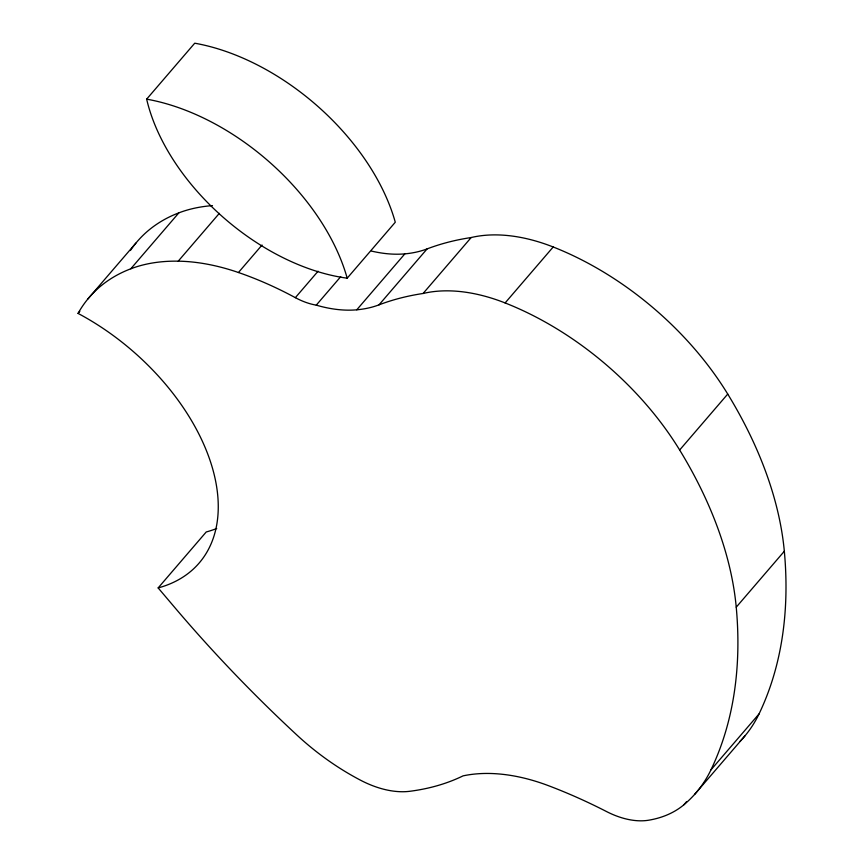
<?xml version="1.0" encoding="UTF-8"?>
<svg xmlns="http://www.w3.org/2000/svg" width="864" height="864" viewBox="0 0 864 864"><rect width="100%" height="100%" fill="white"/><g stroke="black" fill="none" stroke-linecap="round" stroke-linejoin="round"><path stroke-width="1.3" d="M146.653 99.155L194.735 43.2A188.741 116.867 40.7 0 1 395.28 222.232L347.188 278.186A180.576 111.812 40.7 0 1 146.653 99.155A188.741 116.867 40.7 0 1 347.188 278.186M87.804 299.063L135.886 243.119M686.491 801.738L683.867 804.794A157.086 97.265 40.7 0 1 648.81 820.184A71.388 44.204 40.7 0 1 606.582 811.577A425.11 263.228 40.7 0 0 548.608 785.732A178.6 110.592 40.7 0 0 463.039 775.872A326.462 202.144 40.7 0 1 409.914 791.273A85.396 52.877 40.7 0 1 360.655 780.268A188.525 116.737 40.7 0 1 296.838 734.983A939.978 582.044 40.7 0 1 173.308 605.794L158.155 587.92A189.68 117.45 40.7 0 0 212.296 467.564A189.68 117.45 40.7 0 0 78.052 313.405L79.801 311.375M78.052 313.405A248.022 153.576 40.7 0 1 130.788 268.79L178.87 212.846A212.404 131.522 40.7 0 1 212.49 205.61M130.788 268.79A212.404 131.522 40.7 0 1 178.232 261.166L219.326 213.354M178.232 261.166A202.608 125.464 40.7 0 1 238.442 272.506L262.04 245.041M238.442 272.506A286.038 177.12 40.7 0 1 295.348 297.659L318.082 271.21M295.348 297.659A56.819 35.186 40.7 0 0 316.256 305.143L340.74 276.653M316.256 305.143A126.328 78.224 40.7 0 0 356.767 309.809L404.849 253.865A150.174 92.988 40.7 0 0 427.108 248.897A396.835 245.722 40.7 0 1 471.172 237.535A161.87 100.235 40.7 0 1 553.198 246.985A239.836 148.511 40.7 0 1 727.736 394.06A382.212 236.671 40.7 0 1 784.328 551.232A602.338 372.967 40.7 0 1 759.035 713.934A267.505 165.64 40.7 0 1 740.092 741.28M356.767 309.809A150.174 92.988 40.7 0 0 379.026 304.841L427.108 248.897M158.155 587.92L206.237 531.965A189.68 117.45 40.7 0 0 216.702 528.498M379.026 304.841A396.835 245.722 40.7 0 1 423.09 293.479L471.172 237.535M423.09 293.479A161.87 100.235 40.7 0 1 505.116 302.94L553.198 246.985M683.867 804.794A267.505 165.64 40.7 0 0 710.942 769.878A602.338 372.967 40.7 0 0 736.236 607.187A382.212 236.671 40.7 0 0 679.655 450.004L727.736 394.06M736.236 607.187L784.328 551.232M710.942 769.878L759.035 713.934M694.516 794.524L745.016 735.782M130.378 250.528A248.022 153.576 40.7 0 1 178.87 212.846M404.849 253.865A126.328 78.224 40.7 0 1 371.444 251.068M505.116 302.94A239.836 148.511 40.7 0 1 679.655 450.004"/></g></svg>
